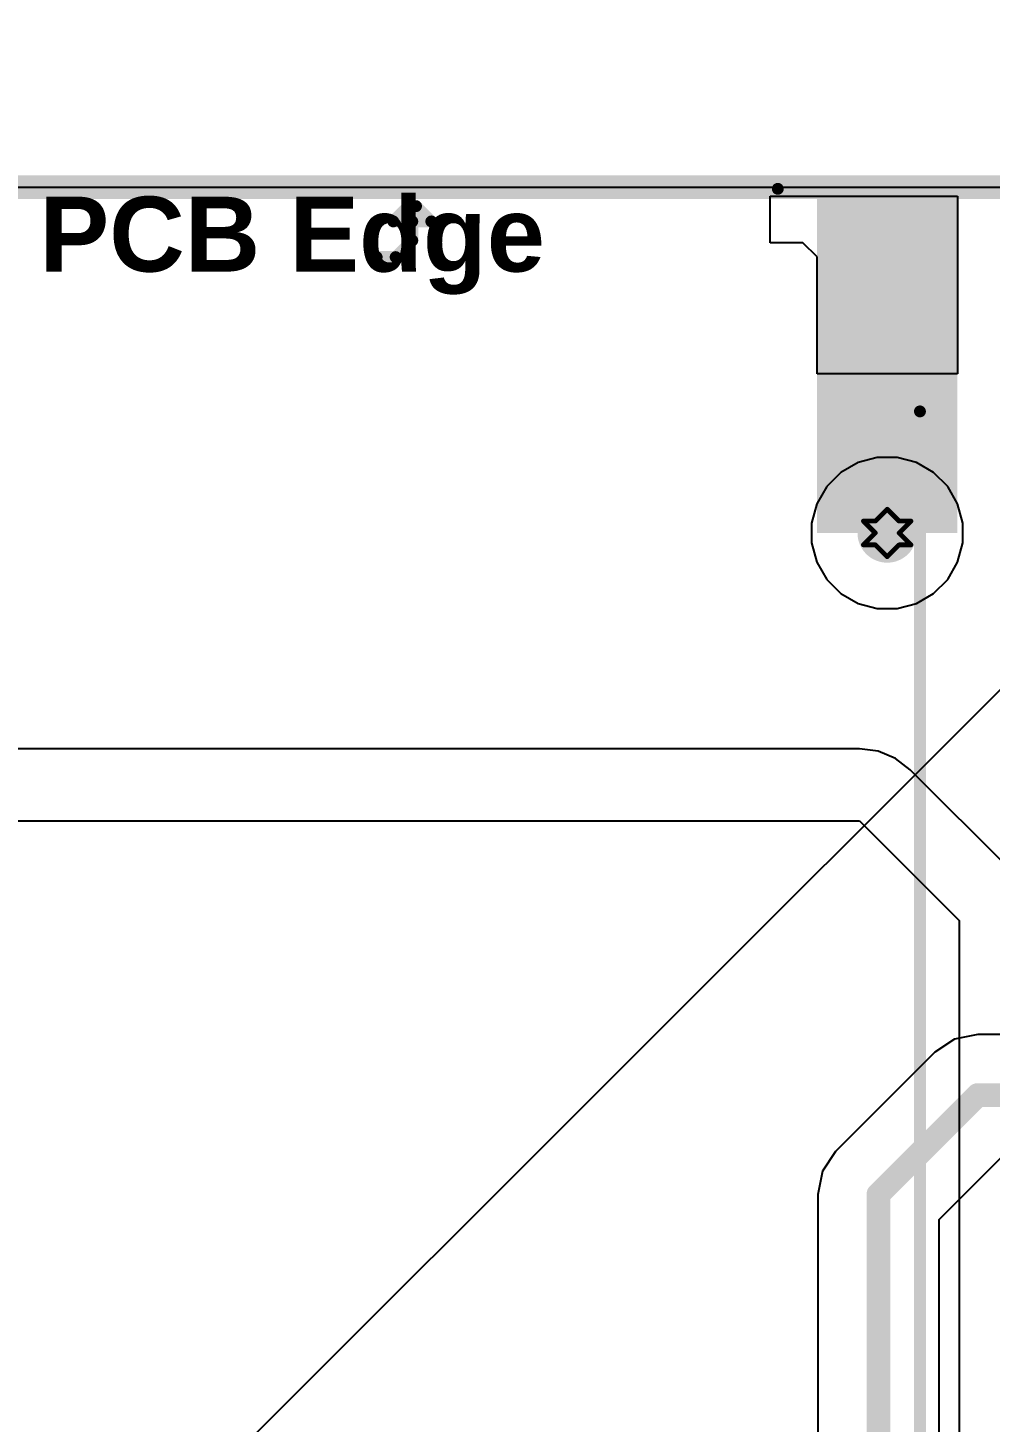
# Model space of a CAD drawing. Header units: inches. Extents: x -3 to 5437, y -3 to 5435.
# Drawn here: x 102.52 to 112.8, y 108.03 to 122.92 of the extents above; entities that cross this region are included whole.
import ezdxf

# ---------------------------------------------------------------- set-up
doc = ezdxf.new("R2010")
doc.units = ezdxf.units.IN
for name, color, linetype in [('Board Outline', 216, 'Continuous'), ('Bottom Layer', 5, 'Continuous'), ('Bottom Solder', 6, 'Continuous'), ('Drill Drawing', 1, 'Continuous'), ('GND', 16, 'Continuous'), ('Mechanical 13', 56, 'Continuous'), ('PWR', 76, 'Continuous'), ('Top Layer', 1, 'Continuous'), ('Top Overlay', 2, 'Continuous'), ('Top Solder', 216, 'Continuous'), ('Via Holes', 16, 'Continuous')]:
    doc.layers.add(name, color=color, linetype=linetype)
doc.styles.add('Arial_Bold', font='', dxfattribs={"height": 0.2})
doc.styles.get('Arial_Bold').set_extended_font_data('Arial', bold=True)

# ---------------------------------------------------------------- blocks, each defined once
blk = doc.blocks.new('DM3BT_DSF_PEJS_67')
at = {"layer": 'Top Layer'}
blk.add_hatch(color=1, dxfattribs=at).paths.add_polyline_path([(-7.399999169999999, -6.600000769999999), (-5.89999963, -6.600000769999999), (-5.89999963, -8.49999951), (-7.399999169999999, -8.49999951)])
at = {"layer": 'Top Solder'}
blk.add_hatch(color=216, dxfattribs=at).paths.add_polyline_path([(-7.399999169999999, -6.600000769999999), (-5.89999963, -6.600000769999999), (-5.89999963, -8.49999951), (-7.399999169999999, -8.49999951)])
at = {"layer": 'Mechanical 13'}
for points in [[(-1.397, -7.848599999999999, 0.127, 0.127, 0), (-1.5748, -8.026399999999999, 0.127, 0.127, 0)], [(-1.1938, -7.848599999999999, 0.127, 0.127, 0), (-1.397, -7.848599999999999, 0.127, 0.127, 0)], [(-1.5748, -8.026399999999999, 0.127, 0.127, 0), (-1.5748, -8.2296, 0.127, 0.127, 0)], [(-1.5748, -8.2296, 0.127, 0.127, 0), (-1.778, -8.2296, 0.127, 0.127, 0)], [(-1.61479992, -8.392800079999999, 0.127, 0.127, 0), (-1.778, -8.2296, 0.127, 0.127, 0)], [(-1.3716, -8.2296, 0.127, 0.127, 0), (-1.5748, -8.2296, 0.127, 0.127, 0)], [(-1.3716, -8.2296, 0.127, 0.127, 0), (-1.53480008, -8.392800079999999, 0.127, 0.127, 0)], [(-1.53480008, -8.392800079999999, 0.127, 0.127, 0), (-1.61479992, -8.392800079999999, 0.127, 0.127, 0)]]:
    blk.add_lwpolyline(points, format="xyseb", dxfattribs=at)
for points in [[(-1.42875, -7.848599999999999, 0.0635, 0.0635, 1), (-1.36525, -7.848599999999999, 0.0635, 0.0635, 1)], [(-1.42875, -7.848599999999999, 0.0635, 0.0635, 1), (-1.36525, -7.848599999999999, 0.0635, 0.0635, 1)], [(-1.22555, -7.848599999999999, 0.0635, 0.0635, 1), (-1.16205, -7.848599999999999, 0.0635, 0.0635, 1)], [(-1.60655, -8.026399999999999, 0.0635, 0.0635, 1), (-1.54305, -8.026399999999999, 0.0635, 0.0635, 1)], [(-1.60655, -8.026399999999999, 0.0635, 0.0635, 1), (-1.54305, -8.026399999999999, 0.0635, 0.0635, 1)], [(-1.80975, -8.2296, 0.0635, 0.0635, 1), (-1.74625, -8.2296, 0.0635, 0.0635, 1)], [(-1.80975, -8.2296, 0.0635, 0.0635, 1), (-1.74625, -8.2296, 0.0635, 0.0635, 1)], [(-1.60655, -8.2296, 0.0635, 0.0635, 1), (-1.54305, -8.2296, 0.0635, 0.0635, 1)], [(-1.60655, -8.2296, 0.0635, 0.0635, 1), (-1.54305, -8.2296, 0.0635, 0.0635, 1)], [(-1.60655, -8.2296, 0.0635, 0.0635, 1), (-1.54305, -8.2296, 0.0635, 0.0635, 1)], [(-1.40335, -8.2296, 0.0635, 0.0635, 1), (-1.33985, -8.2296, 0.0635, 0.0635, 1)], [(-1.40335, -8.2296, 0.0635, 0.0635, 1), (-1.33985, -8.2296, 0.0635, 0.0635, 1)], [(-1.64654992, -8.392800079999999, 0.0635, 0.0635, 1), (-1.58304992, -8.392800079999999, 0.0635, 0.0635, 1)], [(-1.64654992, -8.392800079999999, 0.0635, 0.0635, 1), (-1.58304992, -8.392800079999999, 0.0635, 0.0635, 1)], [(-1.56655008, -8.392800079999999, 0.0635, 0.0635, 1), (-1.50305008, -8.392800079999999, 0.0635, 0.0635, 1)], [(-1.56655008, -8.392800079999999, 0.0635, 0.0635, 1), (-1.50305008, -8.392800079999999, 0.0635, 0.0635, 1)]]:
    blk.add_lwpolyline(points, format="xyseb", close=True, dxfattribs=at)
at = {"layer": 'Top Layer'}
for p, q in [((-7.3999979, -8.500000779999999), (-7.3999979, -6.600002039999999)), ((-7.3999979, -6.600002039999999), (-5.89999836, -6.600002039999999)), ((-5.89999836, -6.600002039999999), (-5.89999836, -7.849999540000001)), ((-5.89999836, -7.849999540000001), (-5.749998659999999, -8.00000178)), ((-5.749998659999999, -8.00000178), (-5.39999936, -8.00000178)), ((-5.39999936, -8.00000178), (-5.39999936, -8.500000779999999)), ((-5.39999936, -8.500000779999999), (-7.3999979, -8.500000779999999))]:
    blk.add_line(p, q, dxfattribs=at)
at = {"layer": 'Top Overlay'}
for points in [[(-6.9999987, 7.649999939999999, 0.127, 0.127, 0), (-6.9999987, -6.200000299999999, 0.127, 0.127, 0)], [(6.519001439999999, -8.57780098, 0.127, 0.127, 0), (-5.48099742, -8.57780098, 0.127, 0.127, 0)]]:
    blk.add_lwpolyline(points, format="xyseb", dxfattribs=at)
for points in [[(-7.0317487, -6.200000299999999, 0.0635, 0.0635, 1), (-6.968248699999999, -6.200000299999999, 0.0635, 0.0635, 1)], [(-5.512747419999999, -8.57780098, 0.0635, 0.0635, 1), (-5.449247419999999, -8.57780098, 0.0635, 0.0635, 1)]]:
    blk.add_lwpolyline(points, format="xyseb", close=True, dxfattribs=at)
at = {"layer": 'Mechanical 13', "style": 'Arial_Bold'}
blk.add_text('PCB Edge', height=0.8000009399999999, rotation=180, dxfattribs=at).set_placement((2.40963704, -7.6937108))

msp = doc.modelspace()

# ---------------------------------------------------------------- hatches: boundary and pattern name
at = {"layer": 'Bottom Layer'}
h = msp.add_hatch(color=5, dxfattribs=at)
edge = h.paths.add_edge_path()
edge.add_arc((111.70103644, 117.5258), 0.2999994, 0, 360)
at = {"layer": 'GND'}
h = msp.add_hatch(color=16, dxfattribs=at)
edge = h.paths.add_edge_path()
edge.add_arc((111.70103644, 117.5258), 0.2999994, 0, 360)
at = {"layer": 'PWR'}
h = msp.add_hatch(color=76, dxfattribs=at)
edge = h.paths.add_edge_path()
edge.add_arc((111.70103644, 117.5258), 0.2999994, 0, 360)
at = {"layer": 'Top Layer'}
msp.add_hatch(color=1, dxfattribs=at).paths.add_polyline_path([(110.9510354, 117.5258), (112.4510324, 117.5258), (112.4510324, 119.84947328), (110.9510354, 119.84947328)])
h = msp.add_hatch(color=1, dxfattribs=at)
edge = h.paths.add_edge_path()
edge.add_arc((111.70103644, 117.5258), 0.2999994, 0, 360)
at = {"layer": 'Via Holes'}
h = msp.add_hatch(color=7, dxfattribs=at)
edge = h.paths.add_edge_path()
edge.add_arc((111.70103644, 117.5258), 0.1499997, 0, 360)

# ---------------------------------------------------------------- linework, layer by layer
at = {"layer": 'Board Outline'}
msp.add_lwpolyline([(-2.77697184, 121.22046114, 0.254, 0.254, 0), (202.2230271, 121.22046114, 0.254, 0.254, 0)], format="xyseb", dxfattribs=at)
at = {"layer": 'Bottom Layer'}
msp.add_line((50.2303923, 121.22043066), (198.6776824, 121.22043066), dxfattribs=at)
at = {"layer": 'Bottom Solder'}
msp.add_line((0.3381324199999999, 3.382035399999999), (5436.900774639999, 5435.16615022), dxfattribs=at)
at = {"layer": 'Drill Drawing'}
for points in [[(111.44703644, 117.6528, 0.0508, 0.0508, 0), (111.57403644, 117.5258, 0.0508, 0.0508, 0)], [(111.44703644, 117.6528, 0.0508, 0.0508, 0), (111.57403644, 117.6528, 0.0508, 0.0508, 0)], [(111.57403644, 117.6528, 0.0508, 0.0508, 0), (111.70103644, 117.7798, 0.0508, 0.0508, 0)], [(111.70103644, 117.7798, 0.0508, 0.0508, 0), (111.82803644, 117.6528, 0.0508, 0.0508, 0)], [(111.82803644, 117.6528, 0.0508, 0.0508, 0), (111.95503644, 117.6528, 0.0508, 0.0508, 0)], [(111.82803644, 117.5258, 0.0508, 0.0508, 0), (111.95503644, 117.6528, 0.0508, 0.0508, 0)], [(111.44703644, 117.3988, 0.0508, 0.0508, 0), (111.57403644, 117.5258, 0.0508, 0.0508, 0)], [(111.82803644, 117.5258, 0.0508, 0.0508, 0), (111.95503644, 117.3988, 0.0508, 0.0508, 0)], [(111.44703644, 117.3988, 0.0508, 0.0508, 0), (111.57403644, 117.3988, 0.0508, 0.0508, 0)], [(111.57403644, 117.3988, 0.0508, 0.0508, 0), (111.70103644, 117.2718, 0.0508, 0.0508, 0)], [(111.70103644, 117.2718, 0.0508, 0.0508, 0), (111.82803644, 117.3988, 0.0508, 0.0508, 0)], [(111.82803644, 117.3988, 0.0508, 0.0508, 0), (111.95503644, 117.3988, 0.0508, 0.0508, 0)]]:
    msp.add_lwpolyline(points, format="xyseb", dxfattribs=at)
for points in [[(111.43433644, 117.6528, 0.0254, 0.0254, 1), (111.45973644, 117.6528, 0.0254, 0.0254, 1)], [(111.43433644, 117.6528, 0.0254, 0.0254, 1), (111.45973644, 117.6528, 0.0254, 0.0254, 1)], [(111.56133644, 117.6528, 0.0254, 0.0254, 1), (111.58673644, 117.6528, 0.0254, 0.0254, 1)], [(111.56133644, 117.6528, 0.0254, 0.0254, 1), (111.58673644, 117.6528, 0.0254, 0.0254, 1)], [(111.68833644, 117.7798, 0.0254, 0.0254, 1), (111.71373644, 117.7798, 0.0254, 0.0254, 1)], [(111.68833644, 117.7798, 0.0254, 0.0254, 1), (111.71373644, 117.7798, 0.0254, 0.0254, 1)], [(111.81533644, 117.6528, 0.0254, 0.0254, 1), (111.84073644, 117.6528, 0.0254, 0.0254, 1)], [(111.81533644, 117.6528, 0.0254, 0.0254, 1), (111.84073644, 117.6528, 0.0254, 0.0254, 1)], [(111.94233644, 117.6528, 0.0254, 0.0254, 1), (111.96773644, 117.6528, 0.0254, 0.0254, 1)], [(111.94233644, 117.6528, 0.0254, 0.0254, 1), (111.96773644, 117.6528, 0.0254, 0.0254, 1)], [(111.56133644, 117.5258, 0.0254, 0.0254, 1), (111.58673644, 117.5258, 0.0254, 0.0254, 1)], [(111.56133644, 117.5258, 0.0254, 0.0254, 1), (111.58673644, 117.5258, 0.0254, 0.0254, 1)], [(111.81533644, 117.5258, 0.0254, 0.0254, 1), (111.84073644, 117.5258, 0.0254, 0.0254, 1)], [(111.81533644, 117.5258, 0.0254, 0.0254, 1), (111.84073644, 117.5258, 0.0254, 0.0254, 1)], [(111.43433644, 117.3988, 0.0254, 0.0254, 1), (111.45973644, 117.3988, 0.0254, 0.0254, 1)], [(111.43433644, 117.3988, 0.0254, 0.0254, 1), (111.45973644, 117.3988, 0.0254, 0.0254, 1)], [(111.56133644, 117.3988, 0.0254, 0.0254, 1), (111.58673644, 117.3988, 0.0254, 0.0254, 1)], [(111.56133644, 117.3988, 0.0254, 0.0254, 1), (111.58673644, 117.3988, 0.0254, 0.0254, 1)], [(111.81533644, 117.3988, 0.0254, 0.0254, 1), (111.84073644, 117.3988, 0.0254, 0.0254, 1)], [(111.81533644, 117.3988, 0.0254, 0.0254, 1), (111.84073644, 117.3988, 0.0254, 0.0254, 1)], [(111.94233644, 117.3988, 0.0254, 0.0254, 1), (111.96773644, 117.3988, 0.0254, 0.0254, 1)], [(111.94233644, 117.3988, 0.0254, 0.0254, 1), (111.96773644, 117.3988, 0.0254, 0.0254, 1)], [(111.68833644, 117.2718, 0.0254, 0.0254, 1), (111.71373644, 117.2718, 0.0254, 0.0254, 1)], [(111.68833644, 117.2718, 0.0254, 0.0254, 1), (111.71373644, 117.2718, 0.0254, 0.0254, 1)]]:
    msp.add_lwpolyline(points, format="xyseb", close=True, dxfattribs=at)
at = {"layer": 'GND'}
msp.add_line((50.23041516, 121.2204586), (198.43117794, 121.2204586), dxfattribs=at)
at = {"layer": 'PWR'}
for p, q in [((50.23041516, 121.2204586), (197.8404984, 121.2204586)), ((111.38916, 118.27873474), (111.20491348, 118.17235954)), ((111.59466124, 118.3337994), (111.38916, 118.27873474)), ((111.80741164, 118.3337994), (111.59466124, 118.3337994)), ((112.01291288, 118.27873474), (111.80741164, 118.3337994)), ((112.1971594, 118.17235954), (112.01291288, 118.27873474)), ((111.20491348, 118.17235954), (111.0544769, 118.02192296)), ((112.34759598, 118.02192296), (112.1971594, 118.17235954)), ((111.0544769, 118.02192296), (110.9481017, 117.83767644)), ((112.45397118, 117.83767644), (112.34759598, 118.02192296)), ((110.9481017, 117.83767644), (110.89303704, 117.6321752)), ((112.50903584, 117.6321752), (112.45397118, 117.83767644)), ((110.89303704, 117.6321752), (110.89303704, 117.4194248)), ((112.50903584, 117.4194248), (112.50903584, 117.6321752)), ((110.89303704, 117.4194248), (110.9481017, 117.21392356)), ((112.45397118, 117.21392356), (112.50903584, 117.4194248)), ((110.9481017, 117.21392356), (111.0544769, 117.02967704)), ((112.34759598, 117.02967704), (112.45397118, 117.21392356)), ((111.0544769, 117.02967704), (111.20491348, 116.87924046)), ((112.1971594, 116.87924046), (112.34759598, 117.02967704)), ((111.20491348, 116.87924046), (111.38916, 116.77286526)), ((111.38916, 116.77286526), (111.59466124, 116.7178006)), ((111.80741164, 116.7178006), (112.01291288, 116.77286526)), ((112.01291288, 116.77286526), (112.1971594, 116.87924046)), ((111.59466124, 116.7178006), (111.80741164, 116.7178006)), ((111.4044, 115.22097606), (97.66875309999999, 115.22097352)), ((111.60332264, 115.19478866), (111.4044, 115.22097606)), ((111.7886893, 115.118007), (111.60332264, 115.19478866)), ((111.94786602, 114.99586602), (111.7886893, 115.118007)), ((113.01466602, 113.92906602), (111.94786602, 114.99586602)), ((97.66875309999999, 114.45239746), (111.4044, 114.4524)), ((111.4044, 114.4524), (112.4712, 113.3856)), ((112.4712, 113.3856), (112.4712, 106.1466))]:
    msp.add_line(p, q, dxfattribs=at)
at = {"layer": 'Top Layer'}
for p, q in [((50.2303923, 121.22043066), (138.18949756, 121.22043066)), ((112.66834718, 112.16825928), (112.42058288, 112.11897566)), ((168.64118164, 112.16825928), (112.66834718, 112.16825928)), ((112.42058288, 112.11897566), (112.21053758, 111.97862796)), ((112.21053758, 111.97862796), (111.1497904, 110.91788078)), ((111.1497904, 110.91788078), (111.0094427, 110.70783548)), ((112.25504092, 110.1918929), (112.93652546, 110.87337744)), ((111.0094427, 110.70783548), (110.96015908, 110.46007118)), ((110.96015908, 110.46007118), (110.96015908, 102.88250442)), ((112.25504092, 102.61432614), (112.25504092, 110.1918929))]:
    msp.add_line(p, q, dxfattribs=at)
for points in [[(111.7010339, 120.16083664, 0.635, 0.635, 0), (111.70103644, 120.16083918, 0.635, 0.635, 0)], [(111.7010339, 118.68763664, 0.635, 0.635, 0), (111.7010339, 120.16083664, 0.635, 0.635, 0)], [(111.7010339, 118.68763664, 0.635, 0.635, 0), (111.70103644, 118.6876341, 0.635, 0.635, 0)], [(111.70103644, 117.5258, 0.635, 0.635, 0), (111.70103644, 118.6876341, 0.635, 0.635, 0)], [(111.6076, 110.46007118, 0.254, 0.254, 0), (112.66834718, 111.52081836, 0.254, 0.254, 0)], [(112.66834718, 111.52081836, 0.254, 0.254, 0), (168.64118164, 111.52081836, 0.254, 0.254, 0)], [(111.6076, 102.61432614, 0.254, 0.254, 0), (111.6076, 110.46007118, 0.254, 0.254, 0)]]:
    msp.add_lwpolyline(points, format="xyseb", dxfattribs=at)
for points in [[(111.5422839, 120.16083664, 0.3175, 0.3175, 1), (111.8597839, 120.16083664, 0.3175, 0.3175, 1)], [(111.5422839, 120.16083664, 0.3175, 0.3175, 1), (111.8597839, 120.16083664, 0.3175, 0.3175, 1)], [(111.54228644, 120.16083918, 0.3175, 0.3175, 1), (111.85978644, 120.16083918, 0.3175, 0.3175, 1)], [(111.5422839, 118.68763664, 0.3175, 0.3175, 1), (111.8597839, 118.68763664, 0.3175, 0.3175, 1)], [(111.5422839, 118.68763664, 0.3175, 0.3175, 1), (111.8597839, 118.68763664, 0.3175, 0.3175, 1)], [(111.54228644, 118.6876341, 0.3175, 0.3175, 1), (111.85978644, 118.6876341, 0.3175, 0.3175, 1)], [(111.54228644, 118.6876341, 0.3175, 0.3175, 1), (111.85978644, 118.6876341, 0.3175, 0.3175, 1)], [(111.54228644, 117.5258, 0.3175, 0.3175, 1), (111.85978644, 117.5258, 0.3175, 0.3175, 1)], [(112.60484718, 111.52081836, 0.127, 0.127, 1), (112.73184718, 111.52081836, 0.127, 0.127, 1)], [(112.60484718, 111.52081836, 0.127, 0.127, 1), (112.73184718, 111.52081836, 0.127, 0.127, 1)], [(111.5441, 110.46007118, 0.127, 0.127, 1), (111.6711, 110.46007118, 0.127, 0.127, 1)], [(111.5441, 110.46007118, 0.127, 0.127, 1), (111.6711, 110.46007118, 0.127, 0.127, 1)]]:
    msp.add_lwpolyline(points, format="xyseb", close=True, dxfattribs=at)
at = {"layer": 'Top Solder'}
msp.add_line((0.3381324199999999, 3.38204302), (5436.900774639999, 5435.16615022), dxfattribs=at)

# ---------------------------------------------------------------- block references
at = {"rotation": 180}
msp.add_blockref('DM3BT_DSF_PEJS_67', (105.05103704, 112.62447376), dxfattribs=at)

doc.saveas('drawing.dxf')
